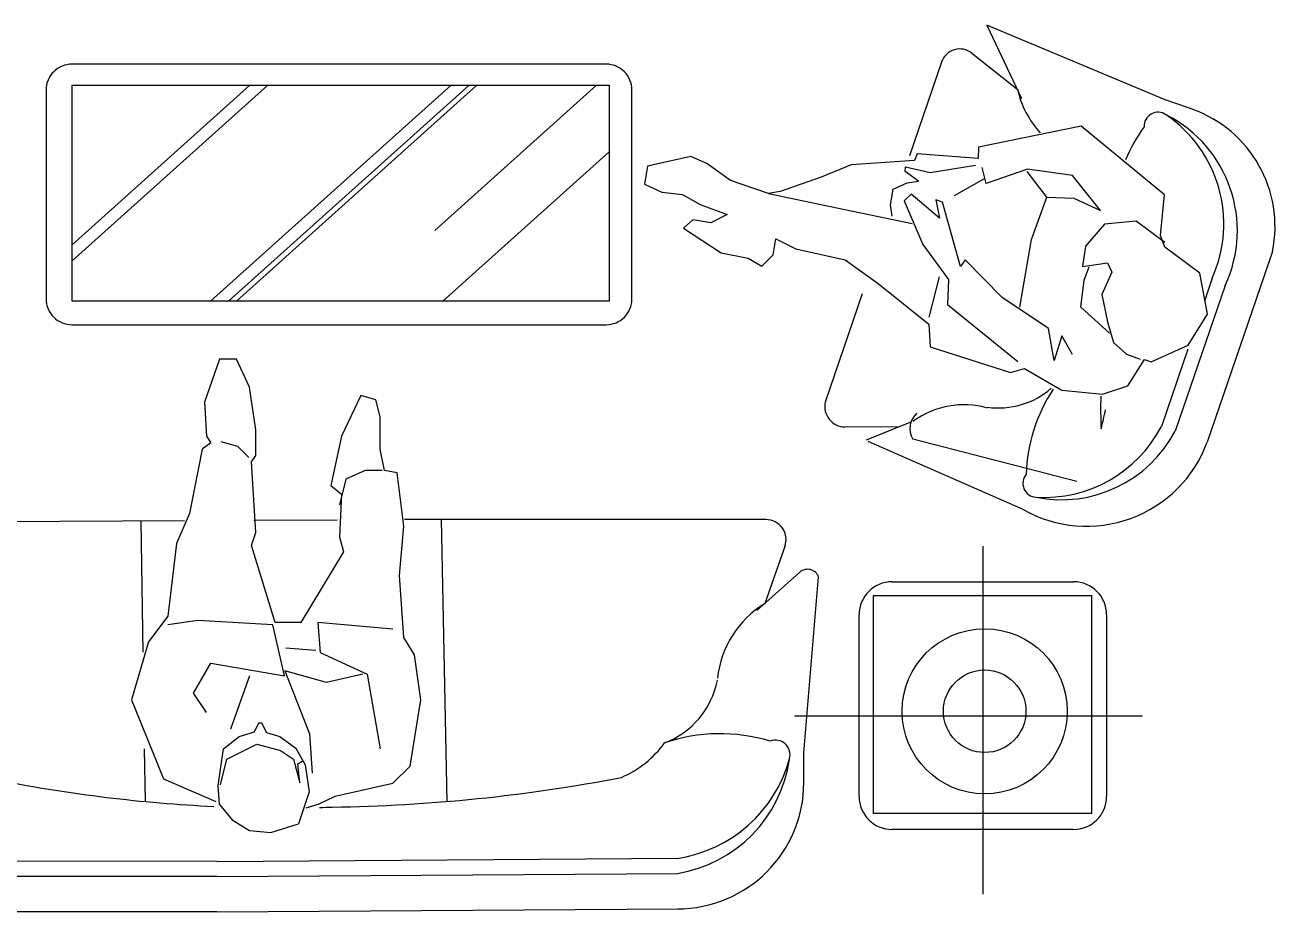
# Model space of a CAD drawing. Header units: inches. Extents: x 10.2 to 52.7, y 13.8 to 38.6.
# Drawn here: x 33.41 to 35.834, y 27.752 to 29.471 of the extents above; entities that cross this region are included whole.
import ezdxf

# ---------------------------------------------------------------- set-up
doc = ezdxf.new("R2010")
doc.units = ezdxf.units.IN
doc.header["$MEASUREMENT"] = 0
for name, color, linetype in [('02', 2, 'Continuous'), ('1', 1, 'Continuous'), ('4', 4, 'Continuous')]:
    doc.layers.add(name, color=color, linetype=linetype)

msp = doc.modelspace()

# ---------------------------------------------------------------- linework, layer by layer
at = {"layer": '02'}
for p, q in [((33.8463, 29.3547, -7.5), (33.5018, 29.0454, -7.5)), ((33.8811, 29.3547, -7.5), (33.5018, 29.0141, -7.5)), ((34.2365, 29.3547, -7.5), (33.7703, 28.9361, -7.5)), ((34.2365, 29.3547, -7.5), (33.7703, 28.9361, -7.5)), ((34.2713, 29.3547, -7.5), (33.8051, 28.9361, -7.5)), ((34.2713, 29.3547, -7.5), (33.8051, 28.9361, -7.5)), ((34.2862, 29.3547, -7.5), (33.8201, 28.9361, -7.5)), ((34.2862, 29.3547, -7.5), (33.8201, 28.9361, -7.5)), ((34.518, 29.3547, -7.5), (34.2046, 29.0733, -7.5)), ((34.5426, 29.2254, -7.5), (34.2204, 28.9361, -7.5)), ((35.7119, 28.9809, -7.5), (35.6966, 28.9363, -7.5)), ((35.7119, 28.9809, -7.5), (35.6966, 28.9363, -7.5)), ((35.6647, 28.8429, -7.5), (35.6133, 28.6934, -7.5)), ((35.2676, 27.7866, -7.5), (35.2676, 28.4613, -7.5)), ((35.0912, 28.3922, -7.5), (35.4432, 28.3922, -7.5)), ((35.0553, 28.3656, -7.5), (35.4777, 28.3656, -7.5)), ((35.0553, 27.9432, -7.5), (35.0553, 28.3656, -7.5)), ((35.4777, 28.3656, -7.5), (35.4777, 27.9432, -7.5)), ((35.0272, 27.9762, -7.5), (35.0272, 28.3282, -7.5)), ((35.5072, 28.3282, -7.5), (35.5072, 27.9762, -7.5)), ((35.577, 28.132, -7.5), (34.9022, 28.132, -7.5)), ((35.4777, 27.9432, -7.5), (35.0553, 27.9432, -7.5)), ((35.4432, 27.9122, -7.5), (35.0912, 27.9122, -7.5)), ((33.7827, 27.8502, -7.5), (33.2533, 27.8504, -7.5)), ((33.7827, 27.8502, -7.5), (34.6751, 27.8562, -7.5))]:
    msp.add_line(p, q, dxfattribs=at)
at = {"layer": '02', "elevation": -10.5}
msp.add_lwpolyline([(34.7714, 29.1041), (34.7401, 29.0877), (34.7052, 29.0935), (34.687, 29.0776), (34.7598, 29.0299), (34.812, 29.0192), (34.839, 29.004), (34.8605, 29.0261), (34.8661, 29.0566), (34.9048, 29.0376), (35.0005, 29.0164), (35.0645, 28.97), (35.1624, 28.8917), (35.1651, 28.8477), (35.321, 28.7979), (35.3477, 28.8057), (35.4206, 28.7634), (35.4992, 28.756), (35.5481, 28.7717), (35.5807, 28.8231), (35.5937, 28.8182), (35.6651, 28.8506), (35.7025, 28.9106), (35.688, 28.9902), (35.6197, 29.041), (35.6118, 29.0633), (35.6192, 29.142), (35.4577, 29.2754), (35.2588, 29.2347), (35.2579, 29.2128), (35.1399, 29.2217), (35.135, 29.2087), (35.0119, 29.2002), (34.9539, 29.1761), (34.874, 29.1485), (34.8519, 29.1449), (34.7783, 29.1697), (34.7527, 29.1882), (34.7324, 29.2032), (34.7011, 29.2165), (34.6171, 29.1978), (34.6114, 29.1629), (34.6447, 29.1474), (34.6852, 29.1425), (34.7195, 29.1236)], close=True, dxfattribs=at)
for points in [[(35.0914, 29.1007), (35.0879, 29.1227), (35.0934, 29.1533), (35.1202, 29.1654), (35.1422, 29.1689), (35.1166, 29.1875), (35.117, 29.1962), (35.1648, 29.1856), (35.2531, 29.1998)], [(35.339, 28.9245), (35.3616, 29.0553), (35.391, 29.1375), (35.4436, 29.1355), (35.4953, 29.1116), (35.4408, 29.1795), (35.3536, 29.1916), (35.2736, 29.1639), (35.266, 29.1949)], [(35.391, 29.1375), (35.3534, 29.1872)], [(35.2696, 29.1729), (35.2113, 29.14)], [(35.1303, 29.086), (34.9998, 29.1129), (34.8518, 29.144)], [(35.4408, 28.8328), (35.4202, 28.8687), (35.4052, 28.821), (35.3944, 28.8829), (35.3047, 28.9433), (35.2329, 29.0163), (35.2236, 29.0035), (35.1889, 29.1277), (35.1759, 29.1326), (35.1834, 29.0972), (35.1281, 29.1432), (35.1145, 29.1305), (35.1507, 29.0457), (35.2007, 28.978), (35.1989, 28.9298), (35.335, 28.8193)], [(35.5647, 29.0914), (35.503, 29.085), (35.4663, 29.0425), (35.4604, 29.0032), (35.5089, 29.0101)], [(35.6201, 29.0498), (35.5647, 29.0914), (35.503, 29.085), (35.4663, 29.0425)], [(35.4604, 29.0032), (35.5089, 29.0101), (35.517, 28.9923)], [(35.1629, 28.9049), (35.1834, 28.9831)], [(35.5125, 28.874), (35.4574, 28.9243), (35.4638, 28.9768), (35.4736, 29.0027)], [(35.517, 28.9923), (35.4978, 28.9491), (35.509, 28.896), (35.5206, 28.8561), (35.546, 28.8332), (35.572, 28.8234)], [(35.509, 28.896), (35.5206, 28.8561), (35.546, 28.8332), (35.572, 28.8234)]]:
    msp.add_lwpolyline(points, dxfattribs=at)
at = {"layer": '02'}
for radius in [0.16, 0.08]:
    msp.add_circle((35.2708, 28.1412, -7.5), radius, dxfattribs=at)
for centre, radius, start, end in [((35.478, 29.0856, -7.5), 0.2563, 335.882, 55.7422), ((35.3861, 28.8119, -7.5), 0.2563, 266.4841, 332.4589), ((35.0912, 28.3282, -7.5), 0.064, 90, 180), ((35.4432, 28.3282, -7.5), 0.064, 0, 90), ((34.6351, 28.1202, -7.5), 0.2671, 278.6258, 344.6006), ((35.0912, 27.9762, -7.5), 0.064, 180, 270), ((35.4432, 27.9762, -7.5), 0.064, 270, 0)]:
    msp.add_arc(centre, radius, start, end, dxfattribs=at)
at = {"layer": '1'}
for p, q in [((35.3311, 29.3495, -7.5), (35.3329, 29.3504, -7.5)), ((35.3311, 29.3495, -7.5), (35.3329, 29.3504, -7.5)), ((35.6639, 29.3112, -7.5), (35.6205, 29.3261, -7.5)), ((35.6728, 29.3082, -7.5), (35.6639, 29.3112, -7.5)), ((35.7368, 28.9666, -7.5), (35.64, 28.6843, -7.5)), ((35.7368, 28.9666, -7.5), (35.64, 28.6843, -7.5)), ((33.7872, 28.8237, -7.5), (33.7581, 28.7406, -7.5)), ((33.7872, 28.8237, -7.5), (33.7581, 28.7406, -7.5)), ((33.8204, 28.8237, -7.5), (33.7872, 28.8237, -7.5)), ((33.8453, 28.7697, -7.5), (33.8204, 28.8237, -7.5)), ((33.8453, 28.7697, -7.5), (33.8204, 28.8237, -7.5)), ((33.8578, 28.6867, -7.5), (33.8453, 28.7697, -7.5)), ((33.7581, 28.7406, -7.5), (33.7622, 28.6742, -7.5)), ((34.0614, 28.7531, -7.5), (34.024, 28.6742, -7.5)), ((34.0614, 28.7531, -7.5), (34.024, 28.6742, -7.5)), ((34.0904, 28.7448, -7.5), (34.0614, 28.7531, -7.5)), ((34.0904, 28.7448, -7.5), (34.0614, 28.7531, -7.5)), ((34.0988, 28.7116, -7.5), (34.0904, 28.7448, -7.5)), ((34.0988, 28.6493, -7.5), (34.0988, 28.7116, -7.5)), ((33.7622, 28.6742, -7.5), (33.7706, 28.6618, -7.5)), ((33.8578, 28.6369, -7.5), (33.8578, 28.6867, -7.5)), ((34.024, 28.6742, -7.5), (34.0032, 28.5787, -7.5)), ((35.4491, 28.5866, -7.5), (35.1316, 28.6689, -7.5)), ((33.7539, 28.6493, -7.5), (33.729, 28.5248, -7.5)), ((33.7706, 28.6618, -7.5), (33.7539, 28.6493, -7.5)), ((33.7706, 28.6618, -7.5), (33.7539, 28.6493, -7.5)), ((33.8229, 28.6543, -7.5), (33.7907, 28.6633, -7.5)), ((33.8229, 28.6543, -7.5), (33.7907, 28.6633, -7.5)), ((33.8444, 28.6328, -7.5), (33.8229, 28.6543, -7.5)), ((33.8444, 28.6328, -7.5), (33.8229, 28.6543, -7.5)), ((34.1071, 28.6078, -7.5), (34.0988, 28.6493, -7.5)), ((34.1071, 28.6078, -7.5), (34.0988, 28.6493, -7.5)), ((33.8495, 28.6244, -7.5), (33.8578, 28.6369, -7.5)), ((33.8495, 28.6244, -7.5), (33.8578, 28.6369, -7.5)), ((33.8578, 28.4874, -7.5), (33.8495, 28.6244, -7.5)), ((33.8578, 28.4874, -7.5), (33.8495, 28.6244, -7.5)), ((34.132, 28.6036, -7.5), (34.1071, 28.6078, -7.5)), ((34.1445, 28.4999, -7.5), (34.132, 28.6036, -7.5)), ((34.1445, 28.4999, -7.5), (34.132, 28.6036, -7.5)), ((34.0032, 28.5787, -7.5), (34.024, 28.5621, -7.5)), ((34.024, 28.5621, -7.5), (34.0198, 28.4791, -7.5)), ((34.024, 28.5621, -7.5), (34.0198, 28.4791, -7.5)), ((33.729, 28.5248, -7.5), (33.7041, 28.4666, -7.5)), ((33.6349, 28.5102, -7.5), (33.6388, 28.2555, -7.5)), ((34.1361, 28.4044, -7.5), (34.1445, 28.4999, -7.5)), ((34.2173, 28.513, -7.5), (34.2283, 27.9663, -7.5)), ((34.2173, 28.513, -7.5), (34.2283, 27.9663, -7.5)), ((33.8495, 28.4625, -7.5), (33.8578, 28.4874, -7.5)), ((33.8495, 28.4625, -7.5), (33.8578, 28.4874, -7.5)), ((34.0198, 28.4791, -7.5), (34.0281, 28.45, -7.5)), ((34.0198, 28.4791, -7.5), (34.0281, 28.45, -7.5)), ((33.7041, 28.4666, -7.5), (33.6875, 28.3255, -7.5)), ((33.7041, 28.4666, -7.5), (33.6875, 28.3255, -7.5)), ((33.8952, 28.313, -7.5), (33.8495, 28.4625, -7.5)), ((33.8952, 28.313, -7.5), (33.8495, 28.4625, -7.5)), ((34.0281, 28.45, -7.5), (33.945, 28.313, -7.5)), ((34.0281, 28.45, -7.5), (33.945, 28.313, -7.5)), ((34.1445, 28.284, -7.5), (34.1361, 28.4044, -7.5)), ((33.6875, 28.3255, -7.5), (33.6501, 28.2757, -7.5)), ((33.945, 28.313, -7.5), (33.8952, 28.313, -7.5)), ((34.1652, 28.2508, -7.5), (34.1445, 28.284, -7.5)), ((34.1652, 28.2508, -7.5), (34.1445, 28.284, -7.5)), ((33.6501, 28.2757, -7.5), (33.6168, 28.1636, -7.5)), ((33.6501, 28.2757, -7.5), (33.6168, 28.1636, -7.5)), ((34.1777, 28.1636, -7.5), (34.1652, 28.2508, -7.5)), ((33.6168, 28.1636, -7.5), (33.6792, 28.01, -7.5)), ((34.1569, 28.0349, -7.5), (34.1777, 28.1636, -7.5)), ((33.9617, 28.0972, -7.5), (33.9669, 28.0211, -7.5)), ((33.9617, 28.0972, -7.5), (33.9669, 28.0211, -7.5)), ((33.6417, 28.0685, -7.5), (33.6433, 27.9663, -7.5)), ((33.6417, 28.0685, -7.5), (33.6433, 27.9663, -7.5)), ((33.8019, 28.0483, -7.5), (33.86, 28.0773, -7.5)), ((33.8019, 28.0483, -7.5), (33.86, 28.0773, -7.5)), ((33.86, 28.0773, -7.5), (33.9057, 28.0649, -7.5)), ((33.86, 28.0773, -7.5), (33.9057, 28.0649, -7.5)), ((33.9057, 28.0649, -7.5), (33.9307, 28.0483, -7.5)), ((33.9057, 28.0649, -7.5), (33.9307, 28.0483, -7.5)), ((33.7894, 27.9984, -7.5), (33.8019, 28.0483, -7.5)), ((33.7894, 27.9984, -7.5), (33.8019, 28.0483, -7.5)), ((33.9307, 28.0483, -7.5), (33.9431, 28.0026, -7.5)), ((33.9307, 28.0483, -7.5), (33.9431, 28.0026, -7.5)), ((33.9391, 28.0392, -7.5), (33.9479, 28.0442, -7.5)), ((33.9391, 28.0392, -7.5), (33.9479, 28.0442, -7.5)), ((33.9431, 28.0026, -7.5), (33.9391, 28.0392, -7.5)), ((34.1237, 28.0017, -7.5), (34.1569, 28.0349, -7.5)), ((34.1237, 28.0017, -7.5), (34.1569, 28.0349, -7.5)), ((34.9202, 28.003, -7.5), (34.9202, 28.0128, -7.5)), ((33.6792, 28.01, -7.5), (33.7802, 27.9662, -7.5)), ((33.6792, 28.01, -7.5), (33.7802, 27.9662, -7.5)), ((34.0115, 27.9768, -7.5), (34.1237, 28.0017, -7.5)), ((34.0115, 27.9768, -7.5), (34.1237, 28.0017, -7.5)), ((33.9783, 27.9602, -7.5), (34.0115, 27.9768, -7.5)), ((33.9783, 27.9602, -7.5), (34.0115, 27.9768, -7.5)), ((33.7872, 27.9602, -7.5), (33.8121, 27.9311, -7.5)), ((33.9783, 27.9602, -7.5), (33.9547, 27.9537, -7.5)), ((33.9783, 27.9602, -7.5), (33.9547, 27.9537, -7.5)), ((33.8121, 27.9311, -7.5), (33.8453, 27.9103, -7.5)), ((33.8121, 27.9311, -7.5), (33.8453, 27.9103, -7.5)), ((33.8869, 27.9062, -7.5), (33.9409, 27.9228, -7.5)), ((33.8869, 27.9062, -7.5), (33.9409, 27.9228, -7.5)), ((33.8453, 27.9103, -7.5), (33.8869, 27.9062, -7.5)), ((33.8453, 27.9103, -7.5), (33.8869, 27.9062, -7.5)), ((33.7827, 27.8208, -7.5), (33.2533, 27.821, -7.5)), ((33.7827, 27.8208, -7.5), (34.6751, 27.8267, -7.5))]:
    msp.add_line(p, q, dxfattribs=at)
at = {"layer": '1', "elevation": -7.5}
for points in [[(33.5018, 29.3547), (34.5426, 29.3547)], [(33.5018, 28.9361), (33.5018, 29.3547)], [(34.5426, 29.3547), (34.5426, 28.9361), (33.5018, 28.9361)], [(34.1029, 28.6078), (34.0697, 28.6078), (34.0323, 28.5912), (34.0198, 28.5414)], [(33.7622, 28.1387), (33.7373, 28.176), (33.7706, 28.2342), (33.9135, 28.2102), (33.891, 28.3089), (33.7456, 28.3172), (33.6875, 28.3089)], [(34.1237, 28.3006), (33.9783, 28.313), (33.9824, 28.2549), (34.0738, 28.2134), (34.0988, 28.0681)], [(33.9741, 28.2591), (33.916, 28.2632)], [(33.8092, 28.1073), (33.846, 28.2107)], [(34.0655, 28.2134), (33.9949, 28.1968), (33.9142, 28.2199), (33.9617, 28.0972)]]:
    msp.add_lwpolyline(points, dxfattribs=at)
at = {"layer": '1', "elevation": -7.5, "flags": 128}
msp.add_lwpolyline([(33.7872, 27.9602), (33.7848, 27.9975), (33.7951, 28.0683), (33.8259, 28.0922), (33.8556, 28.1014), (33.8635, 28.1185), (33.8692, 28.1185), (33.8784, 28.1002), (33.9046, 28.0922), (33.9354, 28.0694), (33.9537, 28.0374), (33.9616, 27.9849), (33.9409, 27.9228)], dxfattribs=at)
at = {"layer": '1'}
for centre, radius, start, end in [((35.5164, 29.3879, -7.5), 0.1866, 192.6693, 222.2665), ((35.6069, 29.2749, -7.5), 0.0273, 55.851, 182.4036), ((35.5092, 29.0728, -7.5), 0.2513, 334.9799, 62.9432), ((35.8401, 29.0863, -7.5), 0.3209, 144.2637, 157.37), ((35.2973, 28.8859, -7.5), 0.1569, 262.2111, 310.8713), ((35.6719, 28.5895, -7.5), 0.3209, 146.7892, 177.9627), ((36.2085, 28.7268, -7.5), 0.713, 177.9665, 183.0617), ((35.2297, 28.5708, -7.5), 0.1645, 73.5314, 126.7331), ((32.5215, 29.4128, -7.5), 3.0618, 346.3213, 347.0231), ((35.4191, 28.8009, -7.5), 0.2498, 258.7344, 332.1814), ((35.3721, 28.5833, -7.5), 0.0273, 139.8227, 266.3753), ((34.9461, 28.1842, -7.5), 0.1945, 121.5276, 173.8131), ((34.5921, 28.2328, -7.5), 0.1635, 290.8613, 348.8736), ((34.7578, 27.7633, -7.5), 0.3344, 73.122, 108.7424), ((34.8652, 28.0568, -7.5), 0.0284, 344.7094, 111.262), ((34.4861, 28.1997, -7.5), 0.2033, 293.3345, 323.9081), ((34.633, 28.0852, -7.5), 0.2618, 279.2522, 351.8016), ((33.9619, 31.146, -7.5), 3.1908, 270.7921, 280.925), ((33.9082, 30.7751, -7.5), 2.8213, 258.8364, 267.3202), ((33.9082, 30.7751, -7.5), 2.8213, 271.4886, 271.986)]:
    msp.add_arc(centre, radius, start, end, dxfattribs=at)
at = {"layer": '4'}
for p, q in [((35.2752, 29.4713, -7.5), (35.3419, 29.3291, -7.5)), ((35.6205, 29.3261, -7.5), (35.2752, 29.4713, -7.5)), ((35.6205, 29.3261, -7.5), (35.2752, 29.4713, -7.5)), ((35.1871, 29.3994, -7.5), (35.125, 29.2176, -7.5)), ((35.2461, 29.4168, -7.5), (35.3359, 29.3456, -7.5)), ((35.2461, 29.4168, -7.5), (35.3359, 29.3456, -7.5)), ((35.8286, 29.0321, -7.5), (35.7023, 28.663, -7.5)), ((35.8286, 29.0321, -7.5), (35.7023, 28.663, -7.5)), ((35.0334, 28.95, -7.5), (34.9615, 28.7405, -7.5)), ((35.0334, 28.95, -7.5), (34.9615, 28.7405, -7.5)), ((34.9999, 28.6922, -7.5), (35.1059, 28.6933, -7.5)), ((34.9999, 28.6922, -7.5), (35.1059, 28.6933, -7.5)), ((35.0418, 28.667, -7.5), (35.1293, 28.7029, -7.5)), ((35.3453, 28.5321, -7.5), (35.0447, 28.6638, -7.5)), ((35.3453, 28.5321, -7.5), (35.0447, 28.6638, -7.5)), ((33.0824, 28.5072, -7.5), (33.7194, 28.5107, -7.5)), ((33.8541, 28.5115, -7.5), (34.0155, 28.5124, -7.5)), ((33.8541, 28.5115, -7.5), (34.0155, 28.5124, -7.5)), ((34.8466, 28.5127, -7.5), (34.146, 28.5131, -7.5)), ((34.8836, 28.4604, -7.5), (34.8437, 28.3479, -7.5)), ((34.8836, 28.4604, -7.5), (34.8437, 28.3479, -7.5)), ((34.9125, 28.4107, -7.5), (34.8293, 28.3365, -7.5)), ((34.9125, 28.4107, -7.5), (34.8293, 28.3365, -7.5)), ((34.9203, 28.0607, -7.5), (34.9489, 28.4015, -7.5)), ((34.8735, 28.3758, -7.5), (34.8729, 28.3765, -7.5)), ((34.9202, 28.0128, -7.5), (34.9203, 28.0607, -7.5)), ((34.9202, 28.0128, -7.5), (34.9203, 28.0607, -7.5)), ((33.7826, 27.7522, -7.5), (33.2532, 27.7524, -7.5)), ((33.7826, 27.7522, -7.5), (34.6751, 27.7581, -7.5))]:
    msp.add_line(p, q, dxfattribs=at)
at = {"layer": '4', "elevation": -7.5}
msp.add_lwpolyline([(33.4514, 29.3454), (33.4514, 28.9405, 0.414214), (33.5014, 28.8905), (34.537, 28.8905, 0.414214), (34.587, 28.9405), (34.587, 29.3454, 0.414214), (34.537, 29.3954), (33.5014, 29.3954, 0.414214)], format="xyb", close=True, dxfattribs=at)
at = {"layer": '4'}
for centre, radius, start, end in [((35.2227, 29.3873, -7.5), 0.0376, 51.6418, 161.1132), ((35.5923, 29.0807, -7.5), 0.2413, 348.3673, 70.4981), ((35.0008, 28.7324, -7.5), 0.0402, 168.2968, 268.7114), ((35.1645, 28.6894, -7.5), 0.0388, 130.2093, 211.9398), ((35.4681, 28.7494, -7.5), 0.2496, 240.526, 339.7415), ((34.8466, 28.4735, -7.5), 0.0392, 340.5002, 89.9715), ((34.9275, 28.3936, -7.5), 0.0228, 20.4309, 131.2782), ((34.6752, 28.0032, -7.5), 0.245, 269.9715, 359.9715)]:
    msp.add_arc(centre, radius, start, end, dxfattribs=at)

doc.saveas('drawing.dxf')
